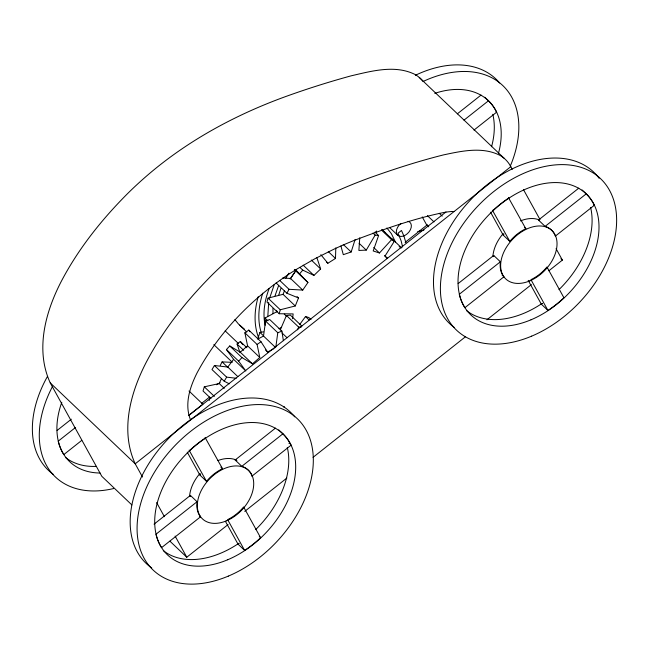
<?xml version="1.0" encoding="UTF-8"?>
<svg xmlns="http://www.w3.org/2000/svg" width="649" height="649" viewBox="0 0 649 649"><rect width="100%" height="100%" fill="white"/><g stroke="black" fill="none" stroke-linecap="round" stroke-linejoin="round"><path stroke-width="0.97" d="M326.439 261.88L327.875 263.251L335.492 258.456L335.809 247.869M272.978 308.421L272.994 313.605M359.757 237.761L358.873 250.449L366.271 250.108L375.154 235.092L378.61 235.522L373.183 250.96L379.454 252.988L391.566 239.708L394.316 241.29L384.954 256.144L387.591 258.562M292.553 318.748L293.153 313.921L279.208 313.735L266.99 302.101L268.045 298.118L283.045 294.33L284.481 290.776M257.831 339.094L263.518 336.036L265.563 321.085L269.676 319.486L281.893 331.128L283.37 340.668M275.874 346.68L277.78 332.726L265.563 321.085M268.686 302.531L267.842 316.006M269.635 298.134L274.324 284.416M279.208 313.735L280.263 309.76L295.271 305.971L298.491 297.964L297.047 296.601M258.205 296.707C254.4 309.971 253.548 324.638 258.602 337.691M262.723 293.178C258.716 305.647 257.223 319.405 261.085 332.11M275.022 295.766L278.616 285.601M278.656 295.263L280.936 288.359M221.471 378.545L219.232 383.559L204.305 386.82L203.04 390.998L210.941 398.527M340.903 245.987L343.313 254.676L351.166 251.982L355.125 239.465M257.807 338.754L259.957 332.418L263.38 331.858M269.173 288.464C264.743 300.089 262.496 312.972 265.125 325.287M280.254 330L286.452 315.479L290.363 315.154L301.866 326.114M297.51 329.838L298.678 327.12L301.607 326.877M220.254 365.436L222.096 361.891L231.912 362.353M298.491 297.964L286.907 293.234L289.032 289.3L302.742 290.087L307.926 282.518L295.433 269.554M237.858 376.647L227.791 367.066L214.421 365.501L212.004 369.573L224.221 381.214L229.284 383.81M224.221 381.214L226.639 377.142L236.195 378.253M285.836 278.121L288.927 273.172M290.2 279.046L296.074 270.284M282.688 277.999L290.517 278.453L295.709 270.876L294.346 269.4M299.684 324.541L305.509 316.55L308.835 317.531L310.993 319.584M227.791 367.066L233.599 359.327L226.42 349.527L229.746 345.958L240.252 352.196L252.469 363.829L259.795 357.469L257.093 344.457L244.876 332.815L248.786 330.098L261.003 341.739L267.615 352.042L274.113 348.554M299.749 273.667L302.75 270.114L313.938 275.411L320.638 268.946L316.899 257.694M375.309 232.496L376.655 231.02M233.599 359.327L245.825 370.968L238.645 361.16L241.963 357.591L252.469 363.829M240.252 352.196L247.577 345.836L244.876 332.815M57.112 430.449L71.333 419.197M457.334 113.835L481.039 95.079M75.609 427.407L58.223 441.158A83.616 56.001 -46.4 0 0 63.813 454.576L81.742 440.395M463.978 120.162L488.478 100.782A83.616 56.001 -46.4 0 1 496.599 112.196L473.989 130.084M201.652 403.321L209.603 397.034M405.122 242.361L427.375 224.749M188.656 415.474L202.877 404.23L189.005 391.014M188.737 415.482L445.977 211.972M422.864 81.166A60.949 40.822 -46.4 0 0 415.027 74.448C394.957 64.527 371.723 71.074 351.141 75.836C328.954 81.888 307.001 88.848 285.365 96.66C236.431 114.459 189.784 139.494 149.903 173.186A260.346 174.37 -46.4 0 0 128.096 193.094C101.909 219.248 78.488 248.567 61.257 281.431C45.381 312.064 35.087 349.941 50.249 382.894L135.211 463.808C120.041 430.855 130.344 392.986 146.212 362.345C163.443 329.481 186.871 300.163 213.059 274.008A260.346 174.37 -46.4 0 1 234.865 254.1C274.738 220.417 321.393 195.373 370.328 177.575C394.389 168.975 418.751 161.106 443.543 154.892C461.853 151.014 482.426 146.398 499.981 155.371A60.949 40.822 -46.4 0 1 510.804 166.671L135.211 463.808L142.504 477.031M154.056 524.165L190.4 495.406L197.053 501.734A33.448 22.399 -46.4 0 0 200.525 516.823L161.544 547.667A83.616 56.001 -46.4 0 1 155.963 534.241L197.053 501.734M280.4 431.447L282.891 433.824A83.616 56.001 -46.4 0 1 291.02 445.238L252.039 476.074A33.448 22.399 -46.4 0 0 241.801 466.331L235.157 460.003L275.46 428.121M458.162 283.581L493.719 255.446L500.363 261.782A33.448 22.399 -46.4 0 0 503.843 276.872L464.862 307.707A83.616 56.001 -46.4 0 1 459.281 294.281L500.363 261.782M584.132 191.885L586.209 193.864A83.616 56.001 -46.4 0 1 594.33 205.279L555.357 236.122A33.448 22.399 -46.4 0 0 545.119 226.371L538.475 220.043L578.77 188.161M241.801 466.331L282.891 433.824M545.119 226.371L586.209 193.864M169.933 541.185L186.782 557.231L228.075 524.562M244.746 511.371L286.834 478.078M313.037 457.35L465.503 336.734M486.945 319.77L531.409 284.595M548.884 270.771L562.383 260.095L556.055 248.632M239.927 352.415L237.063 344.027L240.325 341.488L246.928 347.783M257.093 344.457L261.003 341.739M216.547 384.752L220.043 382.748M265.108 321.701L265.003 318.042L277.334 311.431M278.989 328.735L281.625 327.315M277.78 332.726L281.893 331.128M452.207 211.509L452.775 211.485M244.486 329.221L238.581 324.151L234.897 319.624M484.738 97.22L488.478 100.782M582.056 189.914L583.719 191.496M496.185 111.806L496.599 112.196M593.916 204.889L594.33 205.279M419.238 77.418L504.2 158.34M508.418 197.564L525.828 228.74A33.448 22.399 -46.4 0 0 509.814 241.379L503.17 235.052L490.555 212.199M560.914 258.7L562.383 260.095M524.579 227.556L524.992 227.953M525.414 228.351L525.828 228.74M492.413 210.219L509.814 241.379M528.189 280.376L541.29 304.113L547.943 310.441A83.616 56.001 -46.4 0 0 563.932 297.777L546.945 266.999A33.448 22.399 -46.4 0 1 530.955 279.67L547.943 310.441M439.292 213.326L442.212 216.109M502.18 275.29L502.602 275.679M503.429 276.474L503.843 276.872M427.431 215.663L433.994 221.917M428.746 226.834L426.555 224.741L422.231 216.904M389.651 227.588L397.602 235.157A8.916 5.971 -46.4 0 0 409.195 231.717A8.916 5.971 -46.4 0 0 408.018 221.301M391.598 238.361L401.666 247.95M381.912 229.381L394.316 241.29M399.151 246.433L400.587 247.804M381.507 230.119L391.566 239.708M375.017 232.099L378.61 235.522M372.997 233.04L375.154 235.092M384.524 255.576L387.404 258.31M373.702 247.504L379.454 252.988M359.075 243.261L366.271 250.108M343.256 244.454L351.166 251.982M328.305 251.609L335.492 258.456M311.293 260.038L320.638 268.946M303.156 265.141L313.938 275.411M299.879 267.372L302.75 270.114M295.709 270.876L307.926 282.518M290.517 278.453L302.742 290.087M279.687 280.4L289.032 289.3M276.125 282.964L286.907 293.234M283.045 294.33L295.271 305.971M305.509 316.55L309.102 319.965M286.452 315.479L298.678 327.12M268.045 298.118L280.263 309.76M284.286 314.116L286.444 316.168M282.023 332.961L287.053 337.748M265.003 318.042L267.883 320.784M259.957 332.418L263.624 335.906M263.518 336.036L275.736 347.677M239.611 325.19L246.798 332.037M265.457 349.989L267.615 352.042M247.577 345.836L259.795 357.469M225.138 330.86L238.345 343.435M237.063 344.027L243.667 350.322M229.746 345.958L241.963 357.591M226.42 349.527L238.645 361.16M213.797 344.627L232.139 362.093M222.096 361.891L227.969 367.48M214.421 365.501L226.639 377.142M278.737 429.865L279.987 431.058M288.943 443.259L289.357 443.656M290.598 444.841L291.02 445.238M219.232 383.559L224.27 388.353M204.305 386.82L214.373 396.409M251.625 475.685L252.039 476.074M205.1 437.523L222.51 468.7A33.448 22.399 -46.4 0 0 206.496 481.339L199.851 475.011L187.237 452.15M220.847 467.118L221.26 467.515M221.682 467.913L222.51 468.7M189.094 450.171L206.496 481.339M259.292 536.472L260.622 537.737A83.616 56.001 -46.4 0 1 244.624 550.401L237.98 544.073L225.357 521.212M199.697 516.036L200.525 516.823M131.852 504.914L101.82 476.317L50.249 382.894M386.901 227.977L391.42 233.745L395.533 242.207M383.794 231.174L385.49 233.137M320.841 254.684L327.875 263.251M240.325 341.488L242.783 344.684M248.786 330.098L249.8 331.688M510.804 166.671L512.264 169.316M523.459 189.581L540 219.549M260.622 537.737L243.626 506.95A33.448 22.399 -46.4 0 1 227.637 519.63L244.624 550.401M156.62 502.586L164.4 516.693M175.108 536.082L186.782 557.231M190.587 419.992C184.186 404.303 189.914 386.991 197.174 372.672C219.07 331.98 252.429 297.818 291.093 272.742A239.692 160.53 -46.4 0 1 296.974 269.035L314.952 258.7L334.203 249.054A356.528 238.783 -46.4 0 1 353.827 240.552C383.316 229.381 413.275 218.729 444.232 212.41A86.869 58.175 -46.4 0 1 452.215 211.477M405.876 242.726L404.035 236.358L401.48 230.484L398.024 233.21L401.114 240.787L402.623 246.993M276.685 310.319L276.742 311.909M397.642 235.206A8.916 5.971 -46.4 0 1 400.895 223.451M284.043 407.385A8.916 5.971 -46.4 0 1 284.262 406.599M454.284 327.461A104.521 70.003 -46.4 0 1 471.961 198.432A104.521 70.003 -46.4 0 1 599.124 178.297M590.598 207.445A83.616 56.001 -46.4 0 1 558.992 289.624M542.223 303.326A83.616 56.001 -46.4 0 1 466.59 310.652M492.826 210.617A83.616 56.001 -46.4 0 1 508.832 197.961M542.337 303.416A83.616 56.001 -46.4 0 1 541.29 304.113M492.875 256.639A33.448 22.399 -46.4 0 1 503.21 233.559M520.49 220.895A33.448 22.399 -46.4 0 1 538.897 219.776M493.605 256.542A33.448 22.399 -46.4 0 1 493.719 255.446M503.17 235.052A33.448 22.399 -46.4 0 1 504.005 234.07M538.475 220.043A33.448 22.399 -46.4 0 1 539.36 220.344M415.36 75.284A104.521 70.003 -46.4 0 1 499.673 83.031M423.172 81.441A104.521 70.003 -46.4 0 1 503.145 85.895A104.521 70.003 -46.4 0 1 510.276 166.128M492.802 114.305A83.616 56.001 -46.4 0 1 491.561 146.739M434.757 93.367A83.616 56.001 -46.4 0 1 498.473 153.326M424.04 229.949A83.616 56.001 -46.4 0 1 417.705 231.563M53.169 474.273A104.521 70.003 -46.4 0 1 47.482 376.396M210.13 397.732A104.521 70.003 -46.4 0 1 209.156 400.514M113.575 488.551A104.521 70.003 -46.4 0 1 52.48 386.512M96.214 466.38A83.616 56.001 -46.4 0 1 65.476 457.464M100.076 473.016A83.616 56.001 -46.4 0 1 61.793 402.299M151.769 567.989A104.521 70.003 -46.4 0 1 167.215 439.884A104.521 70.003 -46.4 0 1 294.719 416.828M287.28 447.404A83.616 56.001 -46.4 0 1 255.674 529.584M238.905 543.286A83.616 56.001 -46.4 0 1 163.272 550.612M189.516 450.568A83.616 56.001 -46.4 0 1 205.514 437.921M239.019 543.375A83.616 56.001 -46.4 0 1 237.98 544.073M189.557 496.599A33.448 22.399 -46.4 0 1 199.892 473.519M217.886 460.571A33.448 22.399 -46.4 0 1 236.252 460.011M190.287 496.493A33.448 22.399 -46.4 0 1 190.4 495.406M199.851 475.011A33.448 22.399 -46.4 0 1 200.687 474.021M235.157 460.003A33.448 22.399 -46.4 0 1 236.901 460.644M452.775 211.485A45.211 30.276 -46.4 0 1 454.178 211.469M531.645 336.15A104.521 70.003 -46.4 0 0 603.221 181.404A104.521 70.003 -46.4 0 0 450.682 245.606A104.521 70.003 -46.4 0 0 531.645 336.15M531.02 319.795A83.616 56.001 -46.4 0 0 588.278 196.006A83.616 56.001 -46.4 0 0 466.25 247.358A83.616 56.001 -46.4 0 0 531.02 319.795M529.844 280.863A33.448 22.399 -46.4 0 0 552.745 231.344A33.448 22.399 -46.4 0 0 503.932 251.885A33.448 22.399 -46.4 0 0 529.844 280.863M228.326 576.109A104.521 70.003 -46.4 0 0 299.903 421.363A104.521 70.003 -46.4 0 0 147.364 485.557A104.521 70.003 -46.4 0 0 228.326 576.109M227.702 559.754A83.616 56.001 -46.4 0 0 284.96 435.958A83.616 56.001 -46.4 0 0 162.931 487.318A83.616 56.001 -46.4 0 0 227.702 559.754M226.525 520.814A33.448 22.399 -46.4 0 0 249.427 471.304A33.448 22.399 -46.4 0 0 200.614 491.845A33.448 22.399 -46.4 0 0 226.525 520.814"/></g></svg>
